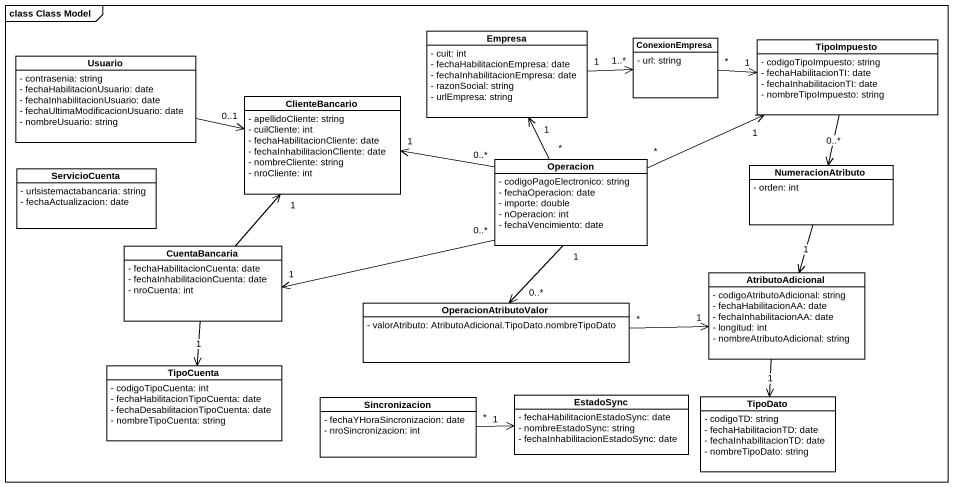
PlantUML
@startuml
mainframe class Class Model
hide circle
hide empty members
skinparam classAttributeIconSize 0
class Usuario {
  - contrasenia: string
  - fechaHabilitacionUsuario: date
  - fechaInhabilitacionUsuario: date
  - fechaUltimaModificacionUsuario: date
  - nombreUsuario: string
}
class Empresa {
  - cuit: int
  - fechaHabilitacionEmpresa: date
  - fechaInhabilitacionEmpresa: date
  - razonSocial: string
  - urlEmpresa: string
}
class ConexionEmpresa {
  - url: string
}
class TipoImpuesto {
  - codigoTipoImpuesto: string
  - fechaHabilitacionTI: date
  - fechaInhabilitacionTI: date
  - nombreTipoImpuesto: string
}
class ClienteBancario {
  - apellidoCliente: string
  - cuilCliente: int
  - fechaHabilitacionCliente: date
  - fechaInhabilitacionCliente: date
  - nombreCliente: string
  - nroCliente: int
}
class ServicioCuenta {
  - urlsistemactabancaria: string
  - fechaActualizacion: date
}
class Operacion {
  - codigoPagoElectronico: string
  - fechaOperacion: date
  - importe: double
  - nOperacion: int
  - fechaVencimiento: date
}
class NumeracionAtributo {
  - orden: int
}
class CuentaBancaria {
  - fechaHabilitacionCuenta: date
  - fechaInhabilitacionCuenta: date
  - nroCuenta: int
}
class AtributoAdicional {
  - codigoAtributoAdicional: string
  - fechaHabilitacionAA: date
  - fechaInhabilitacionAA: date
  - longitud: int
  - nombreAtributoAdicional: string
}
class OperacionAtributoValor {
  - valorAtributo: AtributoAdicional.TipoDato.nombreTipoDato
}
class TipoCuenta {
  - codigoTipoCuenta: int
  - fechaHabilitacionTipoCuenta: date
  - fechaDesabilitacionTipoCuenta: date
  - nombreTipoCuenta: string
}
class Sincronizacion {
  - fechaYHoraSincronizacion: date
  - nroSincronizacion: int
}
class EstadoSync {
  - fechaHabilitacionEstadoSync: date
  - nombreEstadoSync: string
  - fechaInhabilitacionEstadoSync: date
}
class TipoDato {
  - codigoTD: string
  - fechaHabilitacionTD: date
  - fechaInhabilitacionTD: date
  - nombreTipoDato: string
}
Usuario -right-> "0..1" ClienteBancario
Empresa "1" -right-> "1..*" ConexionEmpresa
ConexionEmpresa "*" -right-> "1" TipoImpuesto
TipoImpuesto --> NumeracionAtributo : 0..*
Operacion "*" -up-> "1" Empresa
Operacion "*" -right-> "1" TipoImpuesto
Operacion "0..*" -left-> "1" ClienteBancario
Operacion "0..*" -left-> "1" CuentaBancaria
Operacion "1" --> "0..*" OperacionAtributoValor
NumeracionAtributo --> AtributoAdicional : 1
CuentaBancaria -up-> "1" ClienteBancario
CuentaBancaria --> TipoCuenta : 1
AtributoAdicional --> TipoDato : 1
OperacionAtributoValor "*" -right-> "1" AtributoAdicional
Sincronizacion "*" -right-> EstadoSync : 1
@enduml
